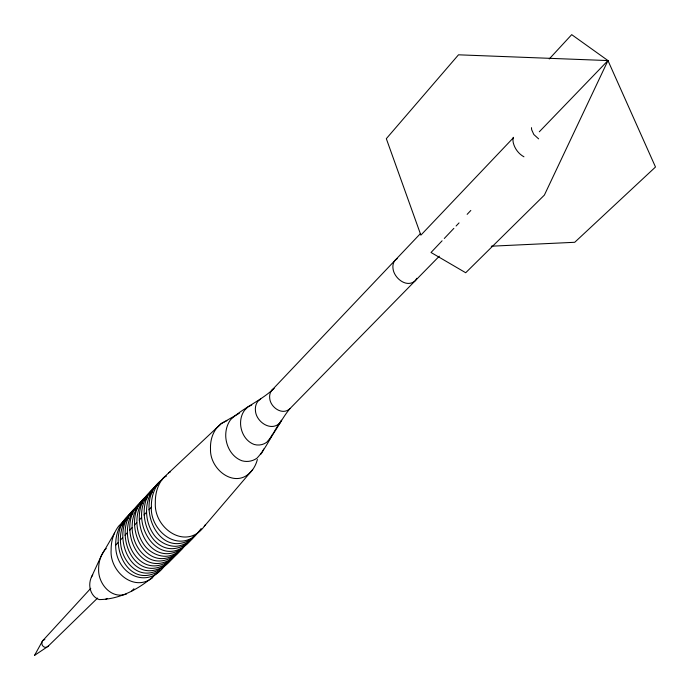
<?xml version="1.0" encoding="UTF-8"?>
<svg xmlns="http://www.w3.org/2000/svg" width="690" height="690" viewBox="0 0 690 690"><rect width="100%" height="100%" fill="white"/><g stroke="black" fill="none" stroke-linecap="round" stroke-linejoin="round"><path stroke-width="1.03" d="M34.603 655.284L42.306 641.338M186.99 543.66C151.584 566.593 128.254 504.675 157.182 485.061M201.187 528.54C195.003 536.872 186.843 545.687 175.726 546.325C167.868 546.325 160.658 542.478 155.44 536.751C142.873 521.554 143.313 496.058 158.916 483.112M181.962 548.654C146.634 571.579 123.493 509.815 152.343 490.297M193.778 536.699C160.434 580.67 120.336 514.524 154.75 487.683M185.981 543.625C178.141 556.666 160.951 566.921 146.746 557.132C127.986 543.763 127.081 512.36 145.167 498.042M176.976 553.587C141.735 576.512 118.784 514.904 147.548 495.472M189.983 540.468C183.204 547.498 176.355 555.95 165.738 556.304C157.958 556.33 150.791 552.543 145.633 546.86C133.144 531.731 133.757 506.425 149.238 493.574M181.013 548.559C173.199 561.531 156.087 571.769 141.924 562.031C123.217 548.705 122.432 517.405 140.441 503.148M172.043 558.477C136.879 581.403 114.109 519.941 142.804 500.604M164.729 565.722C129.272 588.475 107.502 527.816 135.766 508.202M167.153 563.325C131.661 586.077 109.796 525.332 138.104 505.684M159.916 570.501C124.536 593.236 102.948 532.74 131.135 513.213M176.088 553.44C167.627 566.775 150.265 579.79 134.792 569.293C117.093 556.675 115.403 527.393 131.367 512.756M162.064 479.783C133.067 499.482 156.587 561.565 192.07 538.623M91.347 577.323L101.387 555.623L114.531 533.077M549.24 58.969L571.708 34.647L607.968 60.573L544.384 195.089L465.707 272.74L431.026 252.48L442.083 240.81M187.464 542.961L188.991 540.236M192.51 537.959L193.528 536.139M182.471 547.912L183.488 546.101M128.832 515.697L123.294 521.123A50.724 41.452 45 0 0 115.687 545.117C115.221 574.641 149.213 591.744 166.393 563.066M171.215 558.279L167.782 562.471M439.314 256.171L290.041 408.532C282.546 415.966 270.411 407.385 269.721 398.354A15.465 11.592 44 0 1 271.964 390.117L274.051 388.418C261.079 400.812 243.734 407.359 230.727 419.546A38.33 29.377 44.5 0 0 225.768 436.899C226.38 446.991 232.168 457.237 241.983 460.773C247.141 462.248 252.661 461.282 257.016 458.143C267.263 447.111 272.645 432.311 281.58 420.193A18.518 14.016 43.8 0 1 279.829 423.03M251.772 404.961L247.9 406.953L244.657 410.153A32.033 24.366 44.4 0 0 240.603 424.574C241.155 432.984 245.994 441.488 254.162 444.464C258.44 445.706 263.028 444.938 266.651 442.342C275.853 432.225 281.158 419.037 290.041 408.532M239.301 413.293L221.309 423.531L162.866 478.343A52.828 42.107 44.9 0 0 155.336 502.924C153.767 528.462 186.317 551.155 204.3 526.272L252.661 469.657A46.127 35.785 43.3 0 0 257.361 459.488M97.557 598.092L47.903 646.444C45.687 648.704 42.012 646.642 41.892 643.744A4.787 4.157 44 0 1 43.004 640.398L90.787 588.303M121.371 525.694L123.674 523.21M125.985 520.717L128.314 518.207M130.651 515.689L132.998 513.153M135.352 510.609L137.724 508.056M140.113 505.485L142.502 502.898M144.909 500.302L147.332 497.697M149.756 495.075L152.205 492.444M115.687 545.117L117.99 542.676M120.293 540.218L122.613 537.743M124.95 535.268L127.288 532.775M129.642 530.265L132.014 527.746M134.386 525.219L136.775 522.675M139.182 520.113L141.597 517.543M144.02 514.964L146.453 512.368M148.919 509.841L151.369 507.141A52.613 42.038 44.9 0 1 158.907 482.62L164.53 477.118L166.419 476.126M271.964 390.117L420.245 233.789M444.291 238.473L453.873 228.356M456.081 226.018L459.031 222.913M467.139 214.349L470.822 210.459M513.412 137.741L420.874 235.143L386.322 138.673L458.496 54.812L607.968 60.573L655.5 167.014L574.736 242.285L491.271 246.201M539.304 131.781L607.968 60.573M92.753 574.822A22.994 19.277 44.5 0 0 89.743 585.094C89.812 591.192 93.15 597.652 99.213 599.584C121.44 599.394 142.614 587.087 158.226 571.95M252.661 469.657C237.058 490.754 209.613 470.408 210.51 449.043A45.876 35.406 44.7 0 1 216.574 428.171L221.309 423.531L226.906 420.641M131.738 591.002L133.929 588.751M162.978 567.232L165.376 564.86M197.599 532.913L200.169 530.369M106.251 548.524L104.768 549.982A40.141 33.284 44.9 0 0 98.627 569.147C97.997 583.49 111.306 599.679 126.555 593.961M122.889 521.985L118.74 526.047A50.482 41.374 45 0 0 111.133 549.973C109.425 570.975 133.713 592.865 152.775 577.573M279.829 423.03C270.868 432.009 256.214 421.788 255.455 410.886A18.501 13.99 44.1 0 1 258.189 400.985L260.716 398.932M397.233 258.612L395.077 260.328A17.19 11.825 44 0 0 393.059 268.979C394.335 278.355 406.798 288.342 415.225 280.752A17.207 11.842 43.9 0 0 416.674 278.32M43.004 640.398L44.841 639.483M34.578 655.345L47.006 647.065M105.691 599.256L107.183 598.403M194.632 536.087C174.76 551.543 150.023 528.661 151.369 507.141M168.498 472.84L170.387 471.839M523.952 156.803C518.656 153.93 514.775 148.686 513.3 142.873A18.88 11.842 44 0 1 513.282 137.31M538.623 138.863L533.801 134.481L531.731 129.884A12.204 7.573 44 0 1 531.516 127.659M48.602 645.504A4.787 4.157 43.9 0 1 47.903 646.444M205.473 524.547A53.156 42.625 43.1 0 1 204.3 526.272M263.709 449.052A38.502 29.644 43.4 0 1 260.88 454.175M272.205 434.812A32.154 24.555 43.5 0 1 269.859 439.064"/></g></svg>
